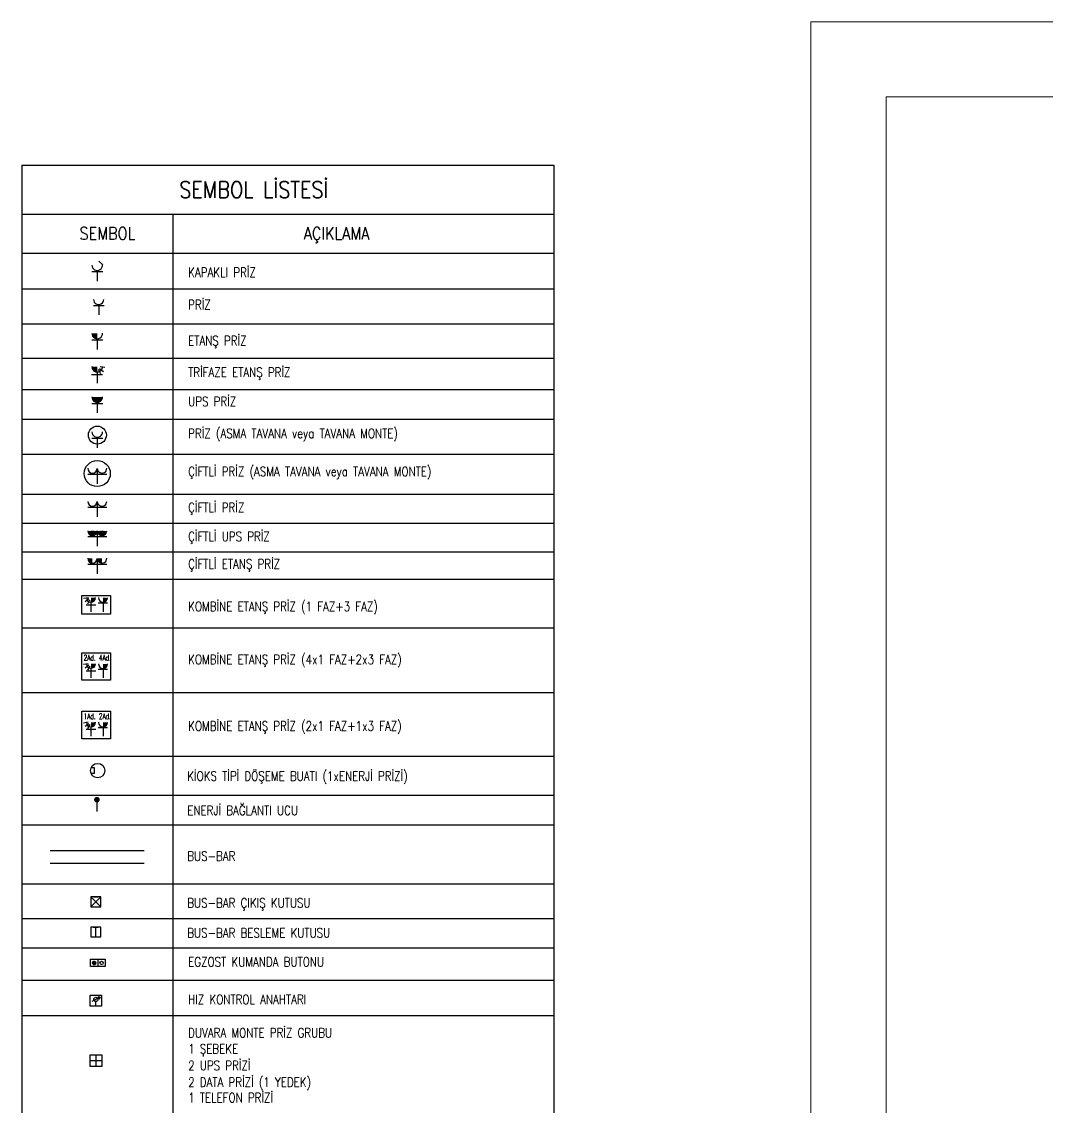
# Model space of a CAD drawing. Header units: metres. Extents: x -13194 to 152406, y -14653 to 29421.
# Drawn here: x -13194 to -8836, y 7987 to 12601 of the extents above; entities that cross this region are included whole.
import ezdxf
from ezdxf.enums import TextEntityAlignment as Align

# ---------------------------------------------------------------- set-up
doc = ezdxf.new("R2010")
doc.units = ezdxf.units.M
doc.header["$LTSCALE"] = 100
doc.header["$MEASUREMENT"] = 0
doc.layers.get('0').update_dxf_attribs({"color": 9, "lineweight": 9})
for name, color, linetype, lineweight in [('40A', 9, 'Continuous', 9), ('E-BUSBAR', 7, 'Continuous', 30), ('E-DATA BAGLATI UCU', 7, 'Continuous', 30), ('E-DUVARA MONTE PRİZ KUTUSU', 7, 'Continuous', 30), ('E-EGZOS KUMANDA BUTONU', 7, 'Continuous', 30), ('E-ETANŞ PRİZ', 7, 'Continuous', 30), ('E-HIZ KONTROL ANAHTARI', 7, 'Continuous', 30), ('E-KABLO', 7, 'Continuous', 30), ('E-KAPAKLI PRİZ', 7, 'Continuous', 30), ('E-KOMBİNE ETANŞ PRİZ (1 FAZ+3 FAZ)', 7, 'Continuous', 30), ('E-KOMBİNE ETANŞ PRİZ (1x1 FAZ+2x3 FAZ)', 7, 'Continuous', 30), ('E-KOMBİNE ETANŞ PRİZ (2x1 FAZ+4x3 FAZ)', 7, 'Continuous', 30), ('E-KUVVET', 7, 'Continuous', 30), ('E-PRİZ', 7, 'Continuous', 30), ('E-PRİZ (ASMA TAVANA MONTE)', 7, 'Continuous', 30), ('E-TRİFAZE ETANŞ PRİZ', 7, 'Continuous', 30), ('E-UPS PRİZ', 7, 'Continuous', 30), ('E-YAZI', 7, 'Continuous', 30), ('E-ÇİFTLİ ETANŞ PRİZ', 7, 'Continuous', 30), ('E-ÇİFTLİ PRİZ', 7, 'Continuous', 30), ('E-ÇİFTLİ PRİZ (ASMA TAVANA MONTE)', 7, 'Continuous', 30), ('E-ÇİFTLİ UPS PRİZ', 7, 'Continuous', 30)]:
    doc.layers.add(name, color=color, linetype=linetype, lineweight=lineweight)
doc.styles.add('E-YAZI', font='txttw.shx')

# ---------------------------------------------------------------- blocks, each defined once
blk = doc.blocks.new('10_DATA BAGLATI UCU 08')
at = {"layer": 'E-DATA BAGLATI UCU', "color": 4}
blk.add_line((0, 51), (0, 0), dxfattribs=at)
at = {"layer": 'E-DATA BAGLATI UCU', "color": 4, "const_width": 12}
blk.add_lwpolyline([(-6, 51, 1), (6, 51, 1)], format="xyb", close=True, dxfattribs=at)
blk = doc.blocks.new('10_DUVARA MONTE PRİZ KUTUSU')
at = {"layer": 'E-DUVARA MONTE PRİZ KUTUSU', "color": 4}
for p, q in [((24.5, 0), (-24.5, 0)), ((0, 24.5), (0, -24.5))]:
    blk.add_line(p, q, dxfattribs=at)
blk.add_lwpolyline([(-24.5, -24.5), (24.5, -24.5), (24.5, 24.5), (-24.5, 24.5)], close=True, dxfattribs=at)
blk = doc.blocks.new('KİOKS TİPİ ÇİNKÖ DÖKÜM BUAT ÇAP 130 150 mm')
at = {"layer": 'E-KUVVET', "color": 6}
for p, q in [((-8.9, 8), (-18.3, 8)), ((-8.9, -8.3), (-8.9, 8)), ((-8.9, -8.3), (-18.2, -8.3))]:
    blk.add_line(p, q, dxfattribs=at)
blk.add_circle((0, 0), 20, dxfattribs=at)
blk = doc.blocks.new('100_KOMBİNE ETANŞ PRİZ (1 FAZ+3 FAZ)')
at = {"layer": 'E-KOMBİNE ETANŞ PRİZ (1 FAZ+3 FAZ)', "color": 3}
for p, q in [((-2.09, 4.35), (-3.35, 4.16)), ((-1.92, 4.04), (-2.95, 3.24)), ((-1.75, 3.72), (-2.28, 2.68))]:
    blk.add_line(p, q, dxfattribs=at)
at = {"layer": 'E-KOMBİNE ETANŞ PRİZ (1 FAZ+3 FAZ)', "color": 4}
for p, q in [((-1.42, 3.18), (-1.42, 0.64)), ((1.81, 3.15), (1.81, 0.64)), ((-2.64, 2.5), (-0.14, 2.5)), ((3.04, 2.88), (0.54, 2.88))]:
    blk.add_line(p, q, dxfattribs=at)
at = {"layer": 'E-KOMBİNE ETANŞ PRİZ (1 FAZ+3 FAZ)', "color": 3}
blk.add_lwpolyline([(-3.78, 4.93), (3.78, 4.93), (3.78, 0), (-3.78, 0)], close=True, dxfattribs=at)
at = {"layer": 'E-KOMBİNE ETANŞ PRİZ (1 FAZ+3 FAZ)', "color": 4, "const_width": 1.2}
for points in [[(-1.43, 3.78, 0.414214), (-0.82, 4.37)], [(1.81, 3.73, 0.414214), (2.42, 4.32)]]:
    blk.add_lwpolyline(points, format="xyb", dxfattribs=at)
at = {"layer": 'E-KOMBİNE ETANŞ PRİZ (1 FAZ+3 FAZ)', "color": 4}
for centre in [(-1.42, 4.38), (1.82, 4.35)]:
    blk.add_arc(centre, 1.2, 179.2449, 359.2449, dxfattribs=at)
blk = doc.blocks.new('E-KOMBİNE ETANŞ PRİZ (2x1 FAZ+4x3 FAZ)')
at = {"layer": 'E-KOMBİNE ETANŞ PRİZ (2x1 FAZ+4x3 FAZ)', "color": 3}
for p, q in [((-33.8, 69.6), (-53.6, 66.6)), ((-31.9, 63.7), (-47.2, 51.8)), ((-27.7, 60), (-36.5, 42.9))]:
    blk.add_line(p, q, dxfattribs=at)
at = {"layer": 'E-KOMBİNE ETANŞ PRİZ (2x1 FAZ+4x3 FAZ)', "color": 4}
for p, q in [((-22.8, 50.8), (-22.8, 10.2)), ((28.9, 50.3), (28.9, 10.2)), ((-42.2, 39.9), (-2.2, 39.9)), ((48.6, 46.1), (8.6, 46.1))]:
    blk.add_line(p, q, dxfattribs=at)
at = {"layer": 'E-KOMBİNE ETANŞ PRİZ (2x1 FAZ+4x3 FAZ)', "color": 3}
blk.add_lwpolyline([(-60.6, 116.2), (60.6, 116.2), (60.6, 0), (-60.6, 0)], close=True, dxfattribs=at)
at = {"layer": 'E-KOMBİNE ETANŞ PRİZ (2x1 FAZ+4x3 FAZ)', "color": 4, "const_width": 19.2}
for points in [[(-22.8, 60.4, 0.414214), (-13.1, 69.9)], [(28.9, 59.7, 0.414214), (38.7, 69.1)]]:
    blk.add_lwpolyline(points, format="xyb", dxfattribs=at)
at = {"layer": 'E-KOMBİNE ETANŞ PRİZ (2x1 FAZ+4x3 FAZ)', "color": 4}
for centre in [(-22.7, 70), (29.1, 69.5)]:
    blk.add_arc(centre, 19.2, 179.2449, 359.2449, dxfattribs=at)
at = {"layer": 'E-KOMBİNE ETANŞ PRİZ (2x1 FAZ+4x3 FAZ)', "color": 1, "style": 'E-YAZI', "width": 0.6}
for s, p in [('2Ad.', (-53.3, 83.6)), ('4Ad.', (11.6, 83.6))]:
    blk.add_text(s, height=24, dxfattribs=at).set_placement(p)
blk = doc.blocks.new('E-KOMBİNE ETANŞ PRİZ (1x1 FAZ+2x3 FAZ)')
at = {"layer": 'E-KOMBİNE ETANŞ PRİZ (1x1 FAZ+2x3 FAZ)', "color": 3}
for p, q in [((-33.8, 69.6), (-53.6, 66.6)), ((-31.9, 63.7), (-47.2, 51.8)), ((-27.7, 60), (-36.5, 42.9))]:
    blk.add_line(p, q, dxfattribs=at)
at = {"layer": 'E-KOMBİNE ETANŞ PRİZ (1x1 FAZ+2x3 FAZ)', "color": 4}
for p, q in [((-22.8, 50.8), (-22.8, 10.2)), ((28.9, 50.3), (28.9, 10.2)), ((-42.2, 39.9), (-2.2, 39.9)), ((48.6, 46.1), (8.6, 46.1))]:
    blk.add_line(p, q, dxfattribs=at)
at = {"layer": 'E-KOMBİNE ETANŞ PRİZ (1x1 FAZ+2x3 FAZ)', "color": 3}
blk.add_lwpolyline([(-60.6, 116.2), (60.6, 116.2), (60.6, 0), (-60.6, 0)], close=True, dxfattribs=at)
at = {"layer": 'E-KOMBİNE ETANŞ PRİZ (1x1 FAZ+2x3 FAZ)', "color": 4, "const_width": 19.2}
for points in [[(-22.8, 60.4, 0.414214), (-13.1, 69.9)], [(28.9, 59.7, 0.414214), (38.7, 69.1)]]:
    blk.add_lwpolyline(points, format="xyb", dxfattribs=at)
at = {"layer": 'E-KOMBİNE ETANŞ PRİZ (1x1 FAZ+2x3 FAZ)', "color": 4}
for centre in [(-22.7, 70), (29.1, 69.5)]:
    blk.add_arc(centre, 19.2, 179.2449, 359.2449, dxfattribs=at)
at = {"layer": 'E-KOMBİNE ETANŞ PRİZ (1x1 FAZ+2x3 FAZ)', "color": 1, "style": 'E-YAZI', "width": 0.6}
for s, p in [('1Ad.', (-53.3, 83.6)), ('2Ad.', (11.6, 83.6))]:
    blk.add_text(s, height=24, dxfattribs=at).set_placement(p)
blk = doc.blocks.new('100_KAPAKLI PRİZ')
at = {"layer": 'E-KAPAKLI PRİZ', "color": 4}
for p, q in [((1.22, 3.6), (0.38, 4.44)), ((-1.22, 2.14), (1.28, 2.14)), ((0, 2.4), (0, 0))]:
    blk.add_line(p, q, dxfattribs=at)
blk.add_arc((0, 3.6), 1.2, 180.7551, 0.7551, dxfattribs=at)
blk = doc.blocks.new('100_ETANŞ PRİZ')
at = {"layer": 'E-ETANŞ PRİZ', "color": 4}
for p, q in [((-1.22, 2.14), (1.28, 2.14)), ((0, 2.4), (0, 0))]:
    blk.add_line(p, q, dxfattribs=at)
at = {"layer": 'E-ETANŞ PRİZ', "color": 4, "const_width": 1.2}
blk.add_lwpolyline([(0.01, 3, -0.414214), (-0.6, 3.59)], format="xyb", dxfattribs=at)
at = {"layer": 'E-ETANŞ PRİZ', "color": 4}
blk.add_arc((0, 3.6), 1.2, 180.7551, 0.7551, dxfattribs=at)
blk = doc.blocks.new('100_TRİFAZE ETANŞ PRİZ')
at = {"layer": 'E-TRİFAZE ETANŞ PRİZ', "color": 4}
for p, q in [((0, 2.54), (0, 0)), ((1.22, 1.86), (-1.29, 1.86))]:
    blk.add_line(p, q, dxfattribs=at)
at = {"layer": 'E-TRİFAZE ETANŞ PRİZ', "color": 3}
for p, q in [((0.21, 3.17), (0.72, 2.16)), ((0.54, 3.34), (1.39, 2.67)), ((0.64, 3.76), (1.7, 3.6))]:
    blk.add_line(p, q, dxfattribs=at)
at = {"layer": 'E-TRİFAZE ETANŞ PRİZ', "color": 4, "const_width": 1.2}
blk.add_lwpolyline([(0, 3.14, -0.414214), (-0.61, 3.73)], format="xyb", dxfattribs=at)
at = {"layer": 'E-TRİFAZE ETANŞ PRİZ', "color": 4}
blk.add_arc((-0.01, 3.74), 1.2, 180.7551, 0.7551, dxfattribs=at)
blk = doc.blocks.new('100_UPS PRİZ')
at = {"layer": 'E-UPS PRİZ', "color": 4}
for p, q in [((-1.22, 2.14), (1.28, 2.14)), ((0, 2.4), (0, 0))]:
    blk.add_line(p, q, dxfattribs=at)
at = {"layer": 'E-UPS PRİZ', "color": 4, "const_width": 1.2}
blk.add_lwpolyline([(-0.6, 3.58, 0.97398), (0.6, 3.58, 0.97398)], format="xyb", dxfattribs=at)
at = {"layer": 'E-UPS PRİZ', "color": 4}
blk.add_arc((0, 3.6), 1.2, 180.7551, 0.7551, dxfattribs=at)
blk = doc.blocks.new('100_PRİZ (ASMA TAVANA MONTE)')
at = {"layer": 'E-PRİZ (ASMA TAVANA MONTE)', "color": 4}
for p, q in [((-1.22, 2.14), (1.28, 2.14)), ((0, 2.4), (0, 0))]:
    blk.add_line(p, q, dxfattribs=at)
at = {"layer": 'E-PRİZ (ASMA TAVANA MONTE)', "color": 3}
blk.add_circle((0.02, 2.85), 2.01, dxfattribs=at)
at = {"layer": 'E-PRİZ (ASMA TAVANA MONTE)', "color": 4}
blk.add_arc((0, 3.6), 1.2, 180.7551, 0.7551, dxfattribs=at)
blk = doc.blocks.new('100_ÇİFTLİ PRİZ')
at = {"layer": 'E-ÇİFTLİ PRİZ', "color": 4}
for p, q in [((0, 3.86), (0, 0)), ((-2.4, 2.43), (2.4, 2.43))]:
    blk.add_line(p, q, dxfattribs=at)
for centre, start, end in [((-1.2, 3.87), 179.6083, 359.6083), ((1.2, 3.87), 180.3917, 0.3917)]:
    blk.add_arc(centre, 1.2, start, end, dxfattribs=at)
blk = doc.blocks.new('100_ÇİFTLİ UPS PRİZ')
at = {"layer": 'E-ÇİFTLİ UPS PRİZ', "color": 4}
for p, q in [((0, 3.86), (0, 0)), ((-2.4, 2.43), (2.4, 2.43))]:
    blk.add_line(p, q, dxfattribs=at)
at = {"layer": 'E-ÇİFTLİ UPS PRİZ', "color": 4, "const_width": 1.2}
for points in [[(-1.8, 3.85, 0.97398), (-0.6, 3.85, 0.97398)], [(0.6, 3.85, 0.97398), (1.8, 3.85, 0.97398)]]:
    blk.add_lwpolyline(points, format="xyb", dxfattribs=at)
at = {"layer": 'E-ÇİFTLİ UPS PRİZ', "color": 4}
for centre, start, end in [((-1.2, 3.87), 179.6083, 359.6083), ((1.2, 3.87), 180.3917, 0.3917)]:
    blk.add_arc(centre, 1.2, start, end, dxfattribs=at)
blk = doc.blocks.new('100_ÇİFTLİ ETANŞ PRİZ 1')
at = {"layer": 'E-ÇİFTLİ ETANŞ PRİZ', "color": 4}
for p, q in [((0, 3.86), (0, 0)), ((-2.4, 2.43), (2.4, 2.43))]:
    blk.add_line(p, q, dxfattribs=at)
at = {"layer": 'E-ÇİFTLİ ETANŞ PRİZ', "color": 4, "const_width": 1.2}
for points in [[(-1.8, 3.85, 0.406513), (-1.2, 3.27, 0.406513)], [(0.6, 3.85, 0.410502), (1.21, 3.27, 0.410502)]]:
    blk.add_lwpolyline(points, format="xyb", dxfattribs=at)
at = {"layer": 'E-ÇİFTLİ ETANŞ PRİZ', "color": 4}
for centre, start, end in [((-1.2, 3.87), 179.6083, 359.6083), ((1.2, 3.87), 180.3917, 0.3917)]:
    blk.add_arc(centre, 1.2, start, end, dxfattribs=at)
blk = doc.blocks.new('ÇİFTLİ PRİZ (ASMA TAVANA MONTE)')
at = {"layer": 'E-ÇİFTLİ PRİZ (ASMA TAVANA MONTE)', "color": 4}
for p, q in [((-38.4, 50.2), (38.4, 50.2)), ((0, 73.2), (0, 11.4))]:
    blk.add_line(p, q, dxfattribs=at)
at = {"layer": 'E-ÇİFTLİ PRİZ (ASMA TAVANA MONTE)', "color": 3}
blk.add_circle((0, 52.4), 52.4, dxfattribs=at)
at = {"layer": 'E-ÇİFTLİ PRİZ (ASMA TAVANA MONTE)', "color": 4}
for centre, start, end in [((-19.2, 73.4), 179.6083, 359.6083), ((19.2, 73.4), 180.3917, 0.3917)]:
    blk.add_arc(centre, 19.2, start, end, dxfattribs=at)
blk = doc.blocks.new('BESLEME KUTUSU')
at = {"layer": 'E-BUSBAR', "color": 5}
for p, q in [((-7.5, 30), (7.5, 30)), ((-7.5, 30), (7.5, 30)), ((0, 0), (0, 30))]:
    blk.add_line(p, q, dxfattribs=at)
blk.add_lwpolyline([(-15, 0), (15, 0), (15, 30), (-15, 30)], close=True, dxfattribs=at)
blk = doc.blocks.new('BUSBAR ÇIKIŞ')
at = {"layer": 'E-BUSBAR', "color": 5}
for p, q in [((-15, 30), (15, 0)), ((-15, 0), (15, 30)), ((-7.5, 30), (7.5, 30)), ((-7.5, 30), (7.5, 30))]:
    blk.add_line(p, q, dxfattribs=at)
blk.add_lwpolyline([(-15, 0), (15, 0), (15, 30), (-15, 30)], close=True, dxfattribs=at)
blk = doc.blocks.new('HIZ KONTROL ANAHTARI')
at = {"layer": 'E-HIZ KONTROL ANAHTARI', "color": 7}
for p, q in [((-28, 56), (28, 56)), ((-28, 0), (-28, 56)), ((28, 56), (28, 0)), ((28, 0), (-28, 0))]:
    blk.add_line(p, q, dxfattribs=at)
at = {"layer": 'E-HIZ KONTROL ANAHTARI', "color": 4}
for p, q in [((22.2, 45.5), (-20.8, 22.8)), ((0, 4.9), (0, 23.2)), ((22.2, 45.5), (10.1, 45.9)), ((22.2, 45.5), (15.7, 35.3))]:
    blk.add_line(p, q, dxfattribs=at)
blk.add_circle((0, 33.8), 10.6, dxfattribs=at)
blk = doc.blocks.new('100_PRİZ')
at = {"layer": 'E-PRİZ', "color": 4}
for p, q in [((-1.22, 2.14), (1.28, 2.14)), ((0, 2.4), (0, 0))]:
    blk.add_line(p, q, dxfattribs=at)
blk.add_arc((0, 3.6), 1.2, 180.7551, 0.7551, dxfattribs=at)
blk = doc.blocks.new('EGZOS KUMANDA BUTONU')
at = {"layer": 'E-EGZOS KUMANDA BUTONU'}
h = blk.add_hatch(dxfattribs=at)
h.set_pattern_fill('ANSI31', color=3, scale=0.72)
h.set_pattern_definition([(45, (-42140.02699, -1158.77338), (-0.0636396103, 0.0636396103), [])])
edge = h.paths.add_edge_path()
edge.add_arc((-15.5, 19.5), 7.2, 0, 360)
at = {"layer": 'E-EGZOS KUMANDA BUTONU', "color": 4}
blk.add_line((0, 35.1), (0, 3.9), dxfattribs=at)
blk.add_lwpolyline([(-30.9, 3.9), (-30.9, 35.1), (30.9, 35.1), (30.9, 3.9)], close=True, dxfattribs=at)
at = {"layer": 'E-EGZOS KUMANDA BUTONU', "color": 3}
for centre in [(-15.5, 19.5), (15.5, 19.5)]:
    blk.add_circle(centre, 7.2, dxfattribs=at)

msp = doc.modelspace()

# ---------------------------------------------------------------- linework, layer by layer
at = {"color": 4}
for points in [[(18159.3, -4218.6), (-9840.7, -4218.6), (-9840.7, 12601.4), (18159.3, 12601.4)], [(-9520.7, 12281.4), (15999.5, 12281.4), (15999.5, -3898.6), (-9520.7, -3898.6)]]:
    msp.add_lwpolyline(points, close=True, dxfattribs=at)
at = {"layer": '40A'}
for points in [[(18159.3, -4218.6), (-9840.7, -4218.6), (-9840.7, 12601.4), (18159.3, 12601.4)], [(-9520.7, 12281.4), (15999.5, 12281.4), (15999.5, -3898.6), (-9520.7, -3898.6)]]:
    msp.add_lwpolyline(points, close=True, dxfattribs=at)
at = {"layer": 'E-BUSBAR', "color": 3}
for p, q in [((-12673.5, 9076.3), (-13073.1, 9076.3)), ((-12673.5, 9076.3), (-13073.1, 9076.3)), ((-12673.5, 9023.5), (-13073.1, 9023.5)), ((-12673.5, 9023.5), (-13073.1, 9023.5))]:
    msp.add_line(p, q, dxfattribs=at)
at = {"layer": 'E-YAZI', "color": 4}
for p, q in [((-13193.9, 11991), (-13193.9, 3392.8)), ((-13193.9, 11991), (-10932.9, 11991)), ((-10932.9, 11991), (-10932.9, 3392.8)), ((-13193.9, 11783.7), (-10932.9, 11783.7)), ((-13193.9, 11618), (-10932.9, 11618))]:
    msp.add_line(p, q, dxfattribs=at)
at = {"layer": 'E-YAZI', "color": 7}
for p, q in [((-12552.3, 11783.1), (-12552.3, 3392.8)), ((-13193.9, 11466.1), (-10932.9, 11466.1)), ((-13193.9, 11316.9), (-10932.9, 11316.9)), ((-13193.9, 11171.7), (-10932.9, 11171.7)), ((-10932.9, 11035.9), (-13193.9, 11035.9)), ((-10932.9, 10909.7), (-13193.9, 10909.7)), ((-13193.9, 10762.5), (-10932.9, 10762.5)), ((-13193.9, 10593.3), (-10932.9, 10593.3)), ((-10932.9, 10468), (-13193.9, 10468)), ((-10932.9, 10347), (-13193.9, 10347)), ((-10932.9, 10230), (-13193.9, 10230)), ((-10932.9, 10023.9), (-13193.9, 10023.9)), ((-10932.9, 9747.9), (-13193.9, 9747.9)), ((-10932.9, 9477.1), (-13193.9, 9477.1)), ((-10932.9, 9477.1), (-13193.9, 9477.1)), ((-10932.9, 9311.8), (-13193.9, 9311.8)), ((-10932.9, 9186.2), (-13193.9, 9186.2)), ((-10932.9, 9186.2), (-13193.9, 9186.2)), ((-10932.9, 8934.5), (-13193.9, 8934.5)), ((-10932.9, 8787.5), (-13193.9, 8787.5)), ((-10932.9, 8663.1), (-13193.9, 8663.1)), ((-10932.9, 8525.8), (-13193.9, 8525.8)), ((-10932.9, 8375.9), (-13193.9, 8375.9))]:
    msp.add_line(p, q, dxfattribs=at)

# ---------------------------------------------------------------- block references
at = {"layer": 'E-BUSBAR', "color": 1, "xscale": 1.408, "yscale": 1.408, "zscale": 1.408}
msp.add_blockref('BESLEME KUTUSU', (-12878.9, 8710.5), dxfattribs=at)
at = {"layer": 'E-DATA BAGLATI UCU', "color": 3}
msp.add_blockref('10_DATA BAGLATI UCU 08', (-12874.4, 9243.3), dxfattribs=at)
at = {"layer": 'E-DUVARA MONTE PRİZ KUTUSU', "color": 3, "xscale": -1, "rotation": 180}
msp.add_blockref('10_DUVARA MONTE PRİZ KUTUSU', (-12878.2, 8184.7), dxfattribs=at)
at = {"layer": 'E-EGZOS KUMANDA BUTONU', "color": 6}
msp.add_blockref('EGZOS KUMANDA BUTONU', (-12870.2, 8580.7), dxfattribs=at)
at = {"layer": 'E-ETANŞ PRİZ', "xscale": 19.008, "yscale": 19.008, "zscale": 19.008}
msp.add_blockref('100_ETANŞ PRİZ', (-12872.9, 11208.4), dxfattribs=at)
at = {"layer": 'E-HIZ KONTROL ANAHTARI', "color": 6, "xscale": 0.8448000000000001, "yscale": 0.8448000000000001, "zscale": 0.8448000000000001}
msp.add_blockref('HIZ KONTROL ANAHTARI', (-12878.9, 8416.5), dxfattribs=at)
at = {"layer": 'E-KABLO', "color": 6, "xscale": 1.408, "yscale": 1.408, "zscale": 1.408}
msp.add_blockref('BUSBAR ÇIKIŞ', (-12878.9, 8838.5), dxfattribs=at)
at = {"layer": 'E-KAPAKLI PRİZ', "xscale": 19.008, "yscale": 19.008, "zscale": 19.008}
msp.add_blockref('100_KAPAKLI PRİZ', (-12872.9, 11498.8), dxfattribs=at)
at = {"layer": 'E-KOMBİNE ETANŞ PRİZ (1 FAZ+3 FAZ)', "xscale": 16, "yscale": 16, "zscale": 16}
msp.add_blockref('100_KOMBİNE ETANŞ PRİZ (1 FAZ+3 FAZ)', (-12877.3, 10083.2), dxfattribs=at)
at = {"layer": 'E-KOMBİNE ETANŞ PRİZ (1x1 FAZ+2x3 FAZ)', "color": 3}
msp.add_blockref('E-KOMBİNE ETANŞ PRİZ (1x1 FAZ+2x3 FAZ)', (-12877.3, 9553.6), dxfattribs=at)
at = {"layer": 'E-KOMBİNE ETANŞ PRİZ (2x1 FAZ+4x3 FAZ)', "color": 3}
msp.add_blockref('E-KOMBİNE ETANŞ PRİZ (2x1 FAZ+4x3 FAZ)', (-12877.3, 9802), dxfattribs=at)
at = {"layer": 'E-KUVVET', "xscale": 1.53, "yscale": 1.53, "zscale": 1.53}
msp.add_blockref('KİOKS TİPİ ÇİNKÖ DÖKÜM BUAT ÇAP 130 150 mm', (-12871.1, 9417.8), dxfattribs=at)
at = {"layer": 'E-PRİZ', "xscale": 18, "yscale": 18, "zscale": 18}
msp.add_blockref('100_PRİZ', (-12866.8, 11356), dxfattribs=at)
at = {"layer": 'E-PRİZ (ASMA TAVANA MONTE)', "xscale": 19.008, "yscale": 19.008, "zscale": 19.008}
msp.add_blockref('100_PRİZ (ASMA TAVANA MONTE)', (-12872.9, 10789.8), dxfattribs=at)
at = {"layer": 'E-TRİFAZE ETANŞ PRİZ', "xscale": 19.008, "yscale": 19.008, "zscale": 19.008}
msp.add_blockref('100_TRİFAZE ETANŞ PRİZ', (-12873.1, 11064.3), dxfattribs=at)
at = {"layer": 'E-UPS PRİZ', "xscale": 19.008, "yscale": 19.008, "zscale": 19.008}
msp.add_blockref('100_UPS PRİZ', (-12872.9, 10938.3), dxfattribs=at)
at = {"layer": 'E-ÇİFTLİ ETANŞ PRİZ', "xscale": 16.896, "yscale": 16.896, "zscale": 16.896}
msp.add_blockref('100_ÇİFTLİ ETANŞ PRİZ 1', (-12872.9, 10254.7), dxfattribs=at)
at = {"layer": 'E-ÇİFTLİ PRİZ', "xscale": 16.896, "yscale": 16.896, "zscale": 16.896}
msp.add_blockref('100_ÇİFTLİ PRİZ', (-12872.9, 10496.7), dxfattribs=at)
at = {"layer": 'E-ÇİFTLİ PRİZ (ASMA TAVANA MONTE)', "color": 3, "xscale": 1.056, "yscale": 1.056, "zscale": 1.056}
msp.add_blockref('ÇİFTLİ PRİZ (ASMA TAVANA MONTE)', (-12872.9, 10625.3), dxfattribs=at)
at = {"layer": 'E-ÇİFTLİ UPS PRİZ', "xscale": 16.896, "yscale": 16.896, "zscale": 16.896}
msp.add_blockref('100_ÇİFTLİ UPS PRİZ', (-12872.9, 10372), dxfattribs=at)

# ---------------------------------------------------------------- texts
at = {"layer": 'E-YAZI', "color": 4, "style": 'E-YAZI', "width": 0.85}
for s, height, p in [('SEMBOL LİSTESİ', 70.4, (-12207.4, 11887.3)), ('SEMBOL', 52.8, (-12829.7, 11701.4)), ('AÇIKLAMA', 52.8, (-11856, 11701.4))]:
    msp.add_text(s, height=height, dxfattribs=at).set_placement(p, align=Align.MIDDLE_CENTER)
at = {"layer": 'E-YAZI', "color": 3, "style": 'E-YAZI', "width": 0.8}
for s, p in [('KAPAKLI PRİZ', (-12486.6, 11515.9)), ('PRİZ', (-12486.6, 11378.7)), ('ETANŞ PRİZ', (-12486.6, 11225.5)), ('TRİFAZE ETANŞ PRİZ', (-12486.6, 11091.1)), ('UPS PRİZ', (-12486.6, 10967.3)), ('PRİZ (ASMA TAVANA veya TAVANA MONTE)', (-12486.6, 10831.4)), ('ÇİFTLİ PRİZ (ASMA TAVANA veya TAVANA MONTE)', (-12486.6, 10669.4)), ('ÇİFTLİ PRİZ', (-12486.6, 10516.5)), ('ÇİFTLİ UPS PRİZ', (-12486.6, 10393.2)), ('ÇİFTLİ ETANŞ PRİZ', (-12486.6, 10276.2)), ('KOMBİNE ETANŞ PRİZ (1 FAZ+3 FAZ)', (-12486.6, 10095.6)), ('KOMBİNE ETANŞ PRİZ (4x1 FAZ+2x3 FAZ)', (-12486.6, 9870.4)), ('KOMBİNE ETANŞ PRİZ (2x1 FAZ+1x3 FAZ)', (-12486.6, 9587.5)), ('KİOKS TİPİ DÖŞEME BUATI (1xENERJİ PRİZİ)', (-12490.4, 9374.6)), ('ENERJİ BAĞLANTI UCU', (-12490.4, 9228.7)), ('BUS-BAR', (-12490.4, 9034.4)), ('BUS-BAR ÇIKIŞ KUTUSU', (-12490.4, 8835.2)), ('BUS-BAR BESLEME KUTUSU', (-12490.4, 8707.9)), ('EGZOST KUMANDA BUTONU', (-12486.6, 8584.8)), ('HIZ KONTROL ANAHTARI', (-12486.6, 8425.1)), ('DUVARA MONTE PRİZ GRUBU', (-12486.6, 8283.4)), ('1 ŞEBEKE', (-12486.6, 8215.1)), ('2 UPS PRİZİ', (-12486.6, 8144.2)), ('2 DATA PRİZİ (1 YEDEK)', (-12486.6, 8073.2)), ('1 TELEFON PRİZİ', (-12486.6, 8007.6))]:
    msp.add_text(s, height=40, dxfattribs=at).set_placement(p)

doc.saveas('drawing.dxf')
